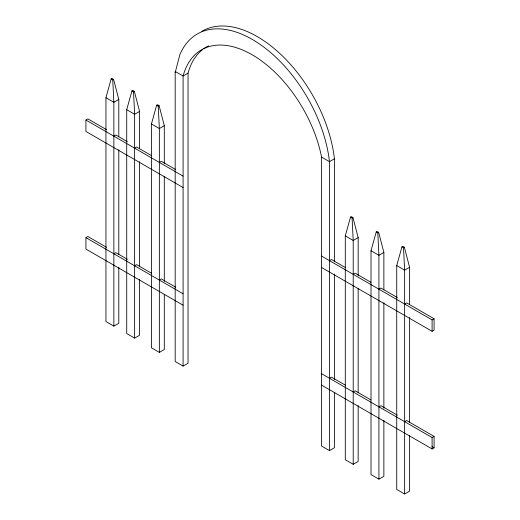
<?xml version="1.0" encoding="UTF-8"?>
<svg xmlns="http://www.w3.org/2000/svg" width="520" height="520" viewBox="0 0 520 520"><rect width="100%" height="100%" fill="white"/><g stroke="black" fill="none" stroke-linecap="round" stroke-linejoin="round"><path stroke-width="0.78" d="M175.181 72.579L179.888 54.555A110.13 63.583 60 0 1 261.612 45.461A110.13 63.583 60 0 1 329.472 161.662L329.472 450.6L334.418 447.746L334.418 392.554M118.801 267.3L118.801 323.264L113.861 326.118L105.944 321.548L105.944 97.708L111.156 78.936L112.008 78.442L113.588 79.359L118.801 99.417L118.801 136.727M139.575 279.292L139.575 335.257L134.628 338.111L126.718 333.541L126.718 109.694L131.93 90.928L132.776 90.434L134.362 91.351L139.575 111.41L139.575 148.72M164.3 294.378L164.3 349.531L159.354 352.385L151.444 347.815L151.444 123.974L156.656 105.203L157.501 104.709L159.088 105.625L164.3 125.684L164.3 163.806M358.156 405.49L358.156 461.454L353.21 464.308L345.293 459.738L345.293 235.892L350.506 217.126L351.357 216.632L352.944 217.549L358.156 237.608L358.156 275.724M383.871 420.335L383.871 476.3L378.924 479.154L371.013 474.584L371.013 250.738L376.226 231.972L377.072 231.478L378.657 232.394L383.871 252.453L383.871 289.764M409.584 435.182L409.584 491.147L404.638 494L396.728 489.431L396.728 265.584L401.941 246.818L402.792 246.324L404.372 247.24L409.584 267.3L409.584 304.61M111.156 78.936L112.742 79.846L113.588 79.359M118.801 99.417L113.861 102.271L105.944 97.708M131.93 90.928L133.51 91.838L134.362 91.351M183.092 187.551L85.924 131.456L85.924 120.035L87.906 118.892L106.541 129.656M188.039 73.151L183.092 76.005L175.181 71.435L175.181 361.524L183.092 366.093L188.039 363.233L188.039 73.151A101.231 58.448 60 0 1 202.482 49.68M139.575 111.41L134.628 114.263L126.718 109.694M156.656 105.203L158.236 106.119L159.088 105.625M113.861 136.162L115.837 135.018L127.341 141.661M164.3 125.684L159.354 128.537L151.444 123.974M134.628 148.155L136.604 147.011L151.32 155.506M159.354 162.428L161.33 161.285L175.78 169.624M183.092 305.188L85.924 249.087L85.924 237.666L87.906 236.522L106.541 247.286M113.861 253.792L115.837 252.649L127.341 259.292M134.628 265.785L136.604 264.641L151.32 273.137M201.825 31.369A110.13 63.583 60 0 1 281.827 55.373A110.13 63.583 60 0 1 334.418 158.802L329.472 161.662L321.562 157.092A101.231 58.448 60 0 0 252.707 55.1A101.231 58.448 60 0 0 183.092 76.005L183.092 366.093M159.354 280.059L161.33 278.915L175.78 287.261M350.506 217.126L352.092 218.036L352.944 217.549M358.156 237.608L353.21 240.461L345.293 235.892M329.472 260.644L331.448 259.5L345.209 267.449M376.226 231.972L377.806 232.882L378.657 232.394M383.871 252.453L378.924 255.307L371.013 250.738M353.21 274.346L355.186 273.208L370.935 282.302M401.941 246.818L403.52 247.728L404.372 247.24M409.584 267.3L404.638 270.153L396.728 265.584M378.924 289.198L380.9 288.054L397.339 297.538M404.638 304.044L406.621 302.9L434.076 318.753L434.076 330.174L432.094 331.312L321.562 267.495M329.472 378.274L331.448 377.137L345.209 385.079M321.562 256.074L432.094 319.891L434.076 318.753M353.21 391.982L355.186 390.839L370.935 399.932M378.924 406.829L380.9 405.685L397.339 415.175M404.638 421.675L406.621 420.531L434.076 436.384L434.076 447.804L432.094 448.949L321.562 385.132M321.562 373.711L432.094 437.528L434.076 436.384M85.924 120.035L183.092 176.131M85.924 237.666L183.092 293.767M432.016 446.615L434.076 447.804M329.472 450.6L321.562 446.037L321.562 157.092M403.52 247.728L404.638 270.153L404.638 494M377.806 232.882L378.924 255.307L378.924 479.154M352.092 218.036L353.21 240.461L353.21 464.308M158.236 106.119L159.354 128.537L159.354 352.385M133.51 91.838L134.628 114.263L134.628 338.111M112.742 79.846L113.861 102.271L113.861 326.118M432.094 319.891L432.094 331.312M432.094 437.528L432.094 448.949M409.584 317.584L409.584 422.207M383.871 302.738L383.871 408.174M358.156 288.704L358.156 392.516M334.418 158.802L334.418 261.885M334.418 274.06L334.418 379.568M164.3 176.781L164.3 281.405M139.575 161.694L139.575 266.318M118.801 149.702L118.801 254.326M203.756 48.718A101.231 58.448 60 0 1 208.572 45.838"/></g></svg>
